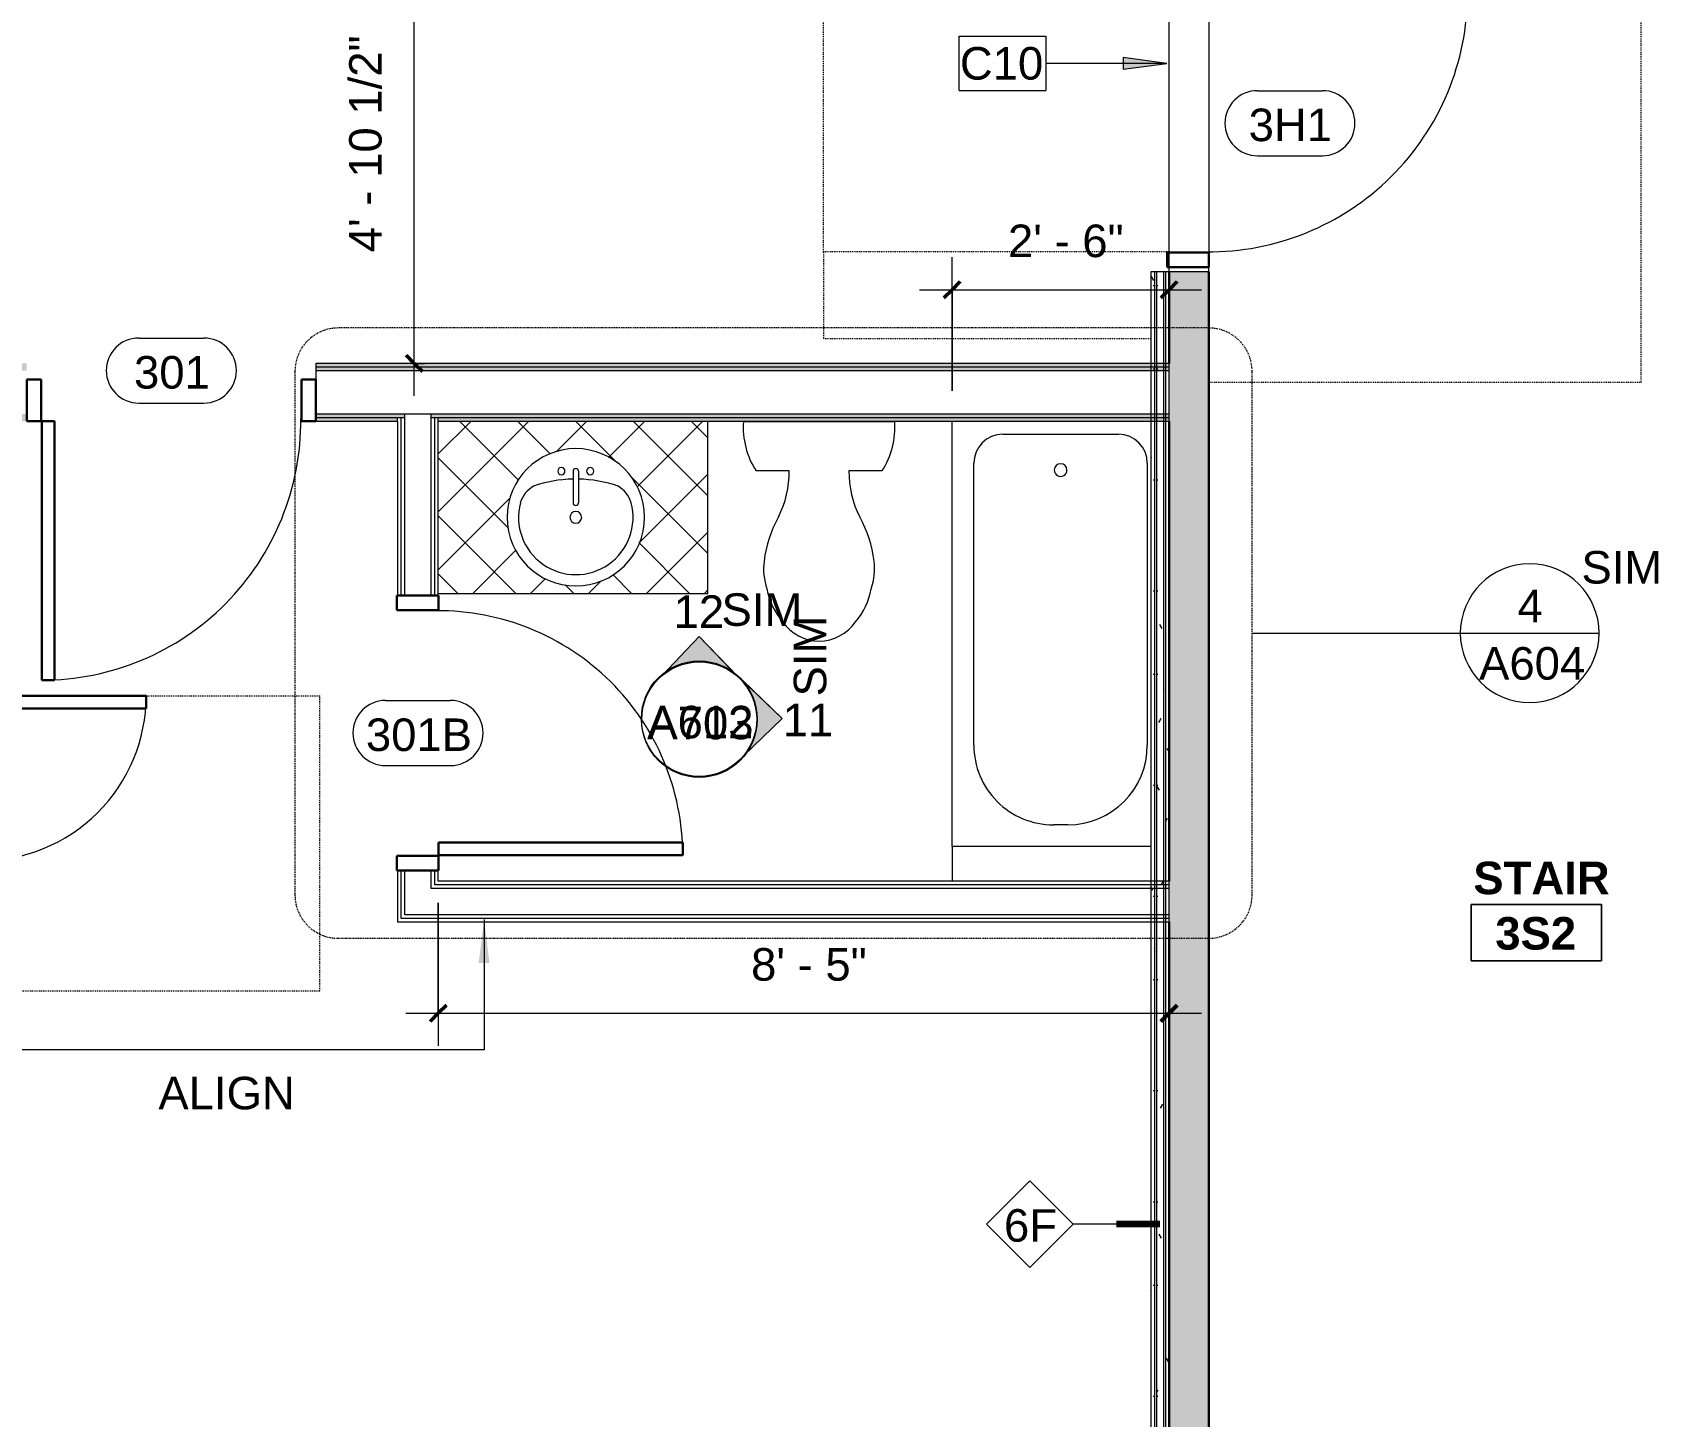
# Model space of a CAD drawing. Header units: inches. Extents: x -1176 to 1474, y -2632 to 978.
# Drawn here: x 935.5 to 1160.5, y 200.7 to 392.1 of the extents above; entities that cross this region are included whole.
import ezdxf

# ---------------------------------------------------------------- set-up
doc = ezdxf.new("R2010")
doc.units = ezdxf.units.IN
doc.header["$MEASUREMENT"] = 0
doc.linetypes.add('Dash', pattern=[0.25, 0.125, -0.125])
doc.linetypes.add('Dash Dot 3_16_', pattern=[0.3125, 0.1875, -0.0625, 0, -0.0625])
for name, color, linetype, lineweight in [('A-ANNO-DIMS', 211, 'Continuous', 9), ('A-ANNO-DIMS-48', 211, 'Continuous', 9), ('A-ANNO-KEYN', 231, 'Continuous', 9), ('A-ANNO-NOTE', 131, 'Continuous', 9), ('A-ANNO-SYMB', 150, 'Continuous', 9), ('A-AREA-IDEN', 2, 'Continuous', 9), ('A-DETL', 90, 'Continuous', 9), ('A-DOOR', 31, 'Continuous', 18), ('A-DOOR-FRAM', 31, 'Continuous', 30), ('A-DOOR-IDEN', 31, 'Continuous', 9), ('A-GENM', 13, 'Continuous', 18), ('A-WALL', 113, 'Continuous', 18), ('A-WALL-IDEN', 211, 'Continuous', 9), ('A-WALL-PATT', 111, 'Continuous', 18), ('G-ANNO-SYMB', 111, 'Continuous', 9), ('I-WALL', 2, 'Continuous', 18), ('P-SANR-FIXT', 6, 'Continuous', 9), ('Q-CASE', 31, 'Continuous', 9)]:
    doc.layers.add(name, color=color, linetype=linetype, lineweight=lineweight)
doc.styles.add('Arial', font='arial.ttf', dxfattribs={"height": 4.5})
doc.styles.add('Swis721 Lt BT', font='swissl.ttf', dxfattribs={"height": 4.5})
doc.styles.add('Swis721 Lt BT_2', font='swissl.ttf', dxfattribs={"height": 0.09375})
doc.styles.add('Swis721 Lt BT_B', font='', dxfattribs={"height": 4.5})
doc.styles.get('Swis721 Lt BT_B').set_extended_font_data('Swis721 Lt BT', bold=True)
doc.dimstyles.new('OTJ_-_3_32__Linear__1_2__Tolerance', dxfattribs={"dimscale": 12, "dimtxt": 4.748918, "dimasz": 0.1875, "dimexe": 0.375, "dimexo": 0.25, "dimgap": 0.25, "dimtad": 1, "dimdec": 1, "dimrnd": 0.5, "dimzin": 3, "dimdsep": 46, "dimlunit": 4, "dimtxsty": 'Swis721 Lt BT', "dimblk1": 'OBLIQUE', "dimblk2": 'OBLIQUE', "dimsah": 1, "dimcen": 0.09, "dimdle": 0.375, "dimazin": 0, "dimtfac": 1, "dimtdec": 4, "dimtix": 1, "dimtmove": 0, "dimatfit": 3, "dimfxl": 1, "dimtvp": 1, "dimfrac": 2, "dimtolj": 1, "dimtzin": 0, "dimarcsym": 2})
pattern_1 = [(0, (0, 0), (15.36, 3.84), [0.634, -10.886, 0.634, -10.886, -61.44]), (0, (0, 0), (15.36, 3.84), [-23.04, 0.634, -22.406, 0.634, -10.886, -26.88]), (0, (0, 0), (15.36, 3.84), [-57.6, 0.634, -7.046, 0.634, -18.566]), (120, (5.76, 1.92), (-11.005538, 11.38215), [0.634, -10.886, 0.634, -10.886, -61.44]), (120, (5.76, 1.92), (-11.005538, 11.38215), [-23.04, 0.634, -22.406, 0.634, -10.886, -26.88]), (120, (5.76, 1.92), (-11.005538, 11.38215), [-57.6, 0.634, -7.046, 0.634, -18.566]), (240, (7.68, 9.6), (-4.354462, -15.22215), [0.634, -10.886, 0.634, -10.886, -61.44]), (240, (7.68, 9.6), (-4.354462, -15.22215), [-23.04, 0.634, -22.406, 0.634, -10.886, -26.88]), (240, (7.68, 9.6), (-4.354462, -15.22215), [-57.6, 0.634, -7.046, 0.634, -18.566])]

# ---------------------------------------------------------------- blocks, each defined once
blk = doc.blocks.new('Single Flush - D1 3_ X 8_-8439543-3rd Floor Construction')
at = {"layer": 'A-DOOR', "lineweight": 30}
for p, q in [((16.15625, 39.8125), (16.15625, 4)), ((17.90625, 39.8125), (16.15625, 39.8125)), ((17.90625, 4), (17.90625, 39.8125)), ((16.15625, 4), (17.90625, 4))]:
    blk.add_line(p, q, dxfattribs=at)
at = {"layer": 'A-DOOR', "lineweight": 9}
blk.add_arc((17.90625, 4), 35.8125, 90, 180.5, dxfattribs=at)
at = {"layer": 'A-DOOR-FRAM'}
for p, q in [((-20, -1.75), (-20, 4)), ((-20, 4), (-18, 4)), ((-18, -1.75), (-18, 4)), ((18.000004, -1.75), (18.000004, 4)), ((18.000004, 4), (20.000004, 4)), ((20.000004, -1.75), (20.000004, 4)), ((-20, -1.75), (-18, -1.75)), ((18.000004, -1.75), (20.000004, -1.75))]:
    blk.add_line(p, q, dxfattribs=at)
blk = doc.blocks.new('Single Flush - D2 2_10_ X 8_-8249434-3rd Floor Construction')
at = {"layer": 'A-DOOR', "lineweight": 30}
for p, q in [((15.15625, 36.625), (15.15625, 2.8125)), ((16.90625, 36.625), (15.15625, 36.625)), ((16.90625, 2.8125), (16.90625, 36.625)), ((15.15625, 2.8125), (16.90625, 2.8125))]:
    blk.add_line(p, q, dxfattribs=at)
at = {"layer": 'A-DOOR', "lineweight": 9}
blk.add_arc((16.90625, 2.8125), 33.8125, 90, 180.5, dxfattribs=at)
at = {"layer": 'A-DOOR-FRAM'}
for p, q in [((-19, -2.9375), (-19, 2.8125)), ((-19, 2.8125), (-17, 2.8125)), ((-17, -2.9375), (-17, 2.8125)), ((17.000004, -2.9375), (17.000004, 2.8125)), ((17.000004, 2.8125), (19.000004, 2.8125)), ((19.000004, -2.9375), (19.000004, 2.8125)), ((-19, -2.9375), (-17, -2.9375)), ((17.000004, -2.9375), (19.000004, -2.9375))]:
    blk.add_line(p, q, dxfattribs=at)
blk = doc.blocks.new('Single Flush - D2 1_11_ X 8_-8525291-3rd Floor Construction')
at = {"layer": 'A-DOOR', "lineweight": 30}
for p, q in [((9.66, -2.81), (11.41, -2.81)), ((9.66, -25.62), (9.66, -2.81)), ((11.41, -2.81), (11.41, -25.62)), ((11.41, -25.62), (9.66, -25.62))]:
    blk.add_line(p, q, dxfattribs=at)
at = {"layer": 'A-DOOR', "lineweight": 9}
blk.add_arc((11.41, -2.81), 22.81, 179.5, 270, dxfattribs=at)
at = {"layer": 'A-DOOR-FRAM'}
for p, q in [((-13.5, 2.94), (-13.5, -2.81)), ((-13.5, 2.94), (-11.5, 2.94)), ((-11.5, 2.94), (-11.5, -2.81)), ((11.5, 2.94), (11.5, -2.81)), ((11.5, 2.94), (13.5, 2.94)), ((13.5, 2.94), (13.5, -2.81)), ((-13.5, -2.81), (-11.5, -2.81)), ((11.5, -2.81), (13.5, -2.81))]:
    blk.add_line(p, q, dxfattribs=at)
at = {"layer": 'A-GENM', "linetype": 'Dash', "lineweight": 9}
for p, q in [((-11.41, 37.63), (-14.24, 37.63)), ((-11.41, 37.63), (11.41, 37.63)), ((-11.41, 32.31), (-11.41, 37.63)), ((11.41, 32.31), (11.41, 37.63)), ((-23.41, 32.31), (-23.41, 32.57)), ((-23.41, 26.43), (-23.41, 26.69)), ((-11.41, 2.81), (-11.41, 26.69)), ((11.41, 2.81), (11.41, 26.69)), ((11.37, 2.81), (11.41, 2.81)), ((-29.41, -2.81), (-29.41, -49.63)), ((11.37, -2.81), (11.41, -2.81)), ((11.41, -2.81), (11.41, -49.63)), ((-29.41, -49.63), (11.41, -49.63))]:
    blk.add_line(p, q, dxfattribs=at)
blk = doc.blocks.new('Vanity Counter Top w Round Sink Hole - 24_ Depth-7683057-3rd Floor Construction')
at = {"layer": 'Q-CASE'}
h = blk.add_hatch(dxfattribs=at)
h.set_pattern_fill('FP_10', color=256, style=0, pattern_type=2)
h.set_pattern_definition([(45, (-1043.912, -339.541), (-4.006467, 4.006467), []), (135, (-1043.912, -339.541), (-4.006467, -4.006467), [])])
h.paths.add_polyline_path([(-14.98, -25), (-14.98, -1.19), (-52.26, -1.19), (-52.26, -25), (-29.13, -25)], flags=0)
h.paths.add_polyline_path([(-33.25, -23.98), (-35.36, -23.74), (-37.37, -23.04), (-39.17, -21.91), (-40.68, -20.41), (-41.81, -18.6), (-42.51, -16.6), (-42.75, -14.48), (-42.51, -12.37), (-41.81, -10.36), (-40.68, -8.56), (-39.17, -7.05), (-37.37, -5.92), (-35.36, -5.22), (-33.25, -4.98), (-31.14, -5.22), (-29.13, -5.92), (-27.33, -7.05), (-25.82, -8.56), (-24.69, -10.36), (-23.99, -12.37), (-23.75, -14.48), (-23.99, -16.6), (-24.69, -18.6), (-25.82, -20.41), (-27.33, -21.91), (-29.13, -23.04), (-31.14, -23.74)], flags=0)
for p, q in [((-14.98, -25), (-14.98, -1.19)), ((-52.26, -25), (-14.98, -25))]:
    blk.add_line(p, q, dxfattribs=at)
blk = doc.blocks.new('Sink Vanity-Round - 19_ x 19_-4918671-3rd Floor Construction')
at = {"layer": 'P-SANR-FIXT'}
for p, q in [((3.43, 9.73), (3.43, 5.36)), ((4.18, 9.73), (4.18, 5.36))]:
    blk.add_line(p, q, dxfattribs=at)
for centre, radius, start, end in [((3.81, 3.35), 9.5, 90, 270), ((3.81, 3.35), 9.5, 270, 90), ((1.81, 9.73), 0.5, 360, 180), ((1.81, 9.73), 0.5, 180, 360), ((3.81, 9.73), 0.375, 360, 180), ((5.81, 9.73), 0.5, 0, 180), ((5.81, 9.73), 0.5, 180, 360), ((0.05, 4.11), 4.12, 120.7927, 162.1904), ((3.81, -9.17), 17.81, 91.2067, 109.2086), ((3.81, -9.17), 17.81, 70.7914, 88.7933), ((7.56, 4.11), 4.12, 17.8096, 59.2073), ((3.81, 3.35), 7.93, 165.3071, 14.6929), ((3.81, 5.36), 0.375, 180, 360), ((3.81, 3.35), 0.812, 360, 180), ((3.81, 3.35), 0.813, 180, 360)]:
    blk.add_arc(centre, radius, start, end, dxfattribs=at)
blk = doc.blocks.new('P-Toilet-Floor-3D - Floor Mount-V15-3rd Floor Construction')
at = {"layer": 'P-SANR-FIXT'}
for p, q in [((-8.7, 8.31), (-4.13, 8.31)), ((4.13, 8.31), (8.7, 8.31)), ((10.46, 1.47), (-10.46, 1.47))]:
    blk.add_line(p, q, dxfattribs=at)
for centre, radius, start, end in [((0.18, 25.42), 6.45, 91.5969, 144.1622), ((-0.18, 25.42), 6.45, 35.8378, 88.4031), ((2.68, 22.72), 10.08, 140.0681, 169.0843), ((-2.68, 22.72), 10.08, 10.9157, 39.9319), ((0.88, 21.86), 8.56, 161.1064, 187.2133), ((-0.88, 21.86), 8.56, 352.7867, 18.8936), ((9.41, 22.94), 17.16, 187.2133, 208.7603), ((-9.41, 22.94), 17.16, 331.2397, 352.7867), ((-17.85, 8.46), 13.72, 359.3911, 27.0003), ((17.85, 8.46), 13.72, 152.9997, 180.6089), ((0.69, 2.25), 11.19, 147.1473, 183.9988), ((-0.69, 2.25), 11.19, 356.0012, 32.8527)]:
    blk.add_arc(centre, radius, start, end, dxfattribs=at)
blk = doc.blocks.new('Tub-Rectangular-3D - Tub-Rectangular-3D-7038406-3rd Floor Construction')
at = {"layer": 'P-SANR-FIXT'}
for p, q in [((-36.72, -5.75), (2.28, -5.75)), ((16.28, -5.25), (16.28, -32.75)), ((-40.72, -25.75), (-40.72, -9.75)), ((13.28, -16.75), (13.28, -18.75)), ((2.28, -29.75), (-36.72, -29.75)), ((16.28, -32.75), (-42.54, -32.75))]:
    blk.add_line(p, q, dxfattribs=at)
for centre, radius, start, end in [((-36.72, -9.75), 4, 90, 180), ((2.28, -16.75), 11, 360, 90), ((-35.77, -17.75), 0.875, 90, 270), ((-35.77, -17.75), 0.875, 270, 90), ((2.28, -18.75), 11, 270, 0), ((-36.72, -25.75), 4, 180, 270)]:
    blk.add_arc(centre, radius, start, end, dxfattribs=at)
blk = doc.blocks.new('Single Flush - D13 3_ X 8_-8260079-3rd Floor Construction')
at = {"layer": 'A-DOOR', "lineweight": 30}
for p, q in [((16.16, -2.75), (17.91, -2.75)), ((16.16, -38.56), (16.16, -2.75)), ((17.91, -2.75), (17.91, -38.56)), ((17.91, -38.56), (16.16, -38.56))]:
    blk.add_line(p, q, dxfattribs=at)
at = {"layer": 'A-DOOR', "lineweight": 9}
blk.add_arc((17.91, -2.75), 35.81, 179.5, 270, dxfattribs=at)
at = {"layer": 'A-DOOR-FRAM'}
for p, q in [((-20, 3), (-20, -2.75)), ((-20, 3), (-18, 3)), ((-18, 3), (-18, -2.75)), ((18, 3), (18, -2.75)), ((18, 3), (20, 3)), ((20, 3), (20, -2.75)), ((-20, -2.75), (-18, -2.75)), ((18, -2.75), (20, -2.75))]:
    blk.add_line(p, q, dxfattribs=at)
at = {"layer": 'A-GENM', "linetype": 'Dash', "lineweight": 9}
for p, q in [((-17.91, 50.56), (-29.91, 50.56)), ((-29.91, 5.25), (-29.91, 50.56)), ((-17.91, 50.56), (17.91, 50.56)), ((-17.91, 2.75), (-17.91, 50.56)), ((17.91, 2.75), (17.91, 50.56)), ((17.87, 2.75), (17.91, 2.75)), ((-35.91, -2.75), (-35.91, -62.56)), ((17.87, -2.75), (17.91, -2.75)), ((17.91, -2.75), (17.91, -62.56)), ((-35.91, -62.56), (17.91, -62.56))]:
    blk.add_line(p, q, dxfattribs=at)
blk = doc.blocks.new('Door Tag - Door Tag-41184-3rd Floor Construction')
at = {"layer": 'A-DOOR-IDEN'}
for p, q in [((-0.09375, 0.09375), (0.09375, 0.09375)), ((-0.09375, -0.09375), (0.09375, -0.09375))]:
    blk.add_line(p, q, dxfattribs=at)
for centre, start, end in [((-0.09375, 0), 90, 270), ((0.09375, 0), 270, 90)]:
    blk.add_arc(centre, 0.09375, start, end, dxfattribs=at)
blk = doc.blocks.new('Room Tag - Room Name and Number-3379422-3rd Floor Construction')
at = {"layer": 'A-AREA-IDEN'}
for p, q in [((-0.1881, -0.1636), (-0.1881, -0.0018)), ((-0.1881, -0.0018), (0.1869, -0.0018)), ((0.1869, -0.0018), (-0.1881, -0.0018)), ((-0.1881, -0.0018), (-0.1881, -0.1636)), ((0.1869, -0.0018), (0.1869, -0.1636)), ((0.1869, -0.1636), (0.1869, -0.0018)), ((0.1869, -0.1636), (-0.1881, -0.1636)), ((-0.1881, -0.1636), (0.1869, -0.1636))]:
    blk.add_line(p, q, dxfattribs=at)
blk = doc.blocks.new('DIMBLOCK1-3rd Floor Construction')
at = {"layer": 'A-ANNO-DIMS-48'}
for p, q in [((988.32, 341.85), (988.32, 409.55)), ((989.73, 405.05), (983.82, 405.05)), ((988.32, 405.05), (989.73, 405.05)), ((989.73, 346.35), (983.82, 346.35)), ((988.32, 346.35), (989.73, 346.35))]:
    blk.add_line(p, q, dxfattribs=at)
at = {"layer": 'A-ANNO-DIMS-48', "lineweight": 50}
for p, q in [((988.32, 405.05), (987.19, 406.17)), ((988.32, 405.05), (989.44, 403.92)), ((988.32, 346.35), (987.19, 347.48)), ((988.32, 346.35), (989.44, 345.23))]:
    blk.add_line(p, q, dxfattribs=at)
at = {"layer": 'A-ANNO-DIMS-48', "color": 0, "insert": (979.31, 361.72), "char_height": 4.5, "width": 33.559, "attachment_point": 1, "rotation": 90, "line_spacing_factor": 1.005062, "style": 'Swis721 Lt BT'}
blk.add_mtext('4\' - 10 1/2"', dxfattribs=at)
blk = doc.blocks.new('_Oblique')
at = {"color": 0, "linetype": 'ByBlock', "lineweight": -2}
blk.add_line((-0.5, -0.5), (0.5, 0.5), dxfattribs=at)
blk = doc.blocks.new('DIMBLOCK11-3rd Floor Construction')
at = {"layer": 'A-ANNO-DIMS-48'}
for p, q in [((1062.74, 342.54), (1062.74, 361.03)), ((1092.74, 355.12), (1092.74, 361.03)), ((1058.24, 356.53), (1097.24, 356.53)), ((1062.74, 356.53), (1062.74, 342.54)), ((1092.74, 356.53), (1092.74, 355.12))]:
    blk.add_line(p, q, dxfattribs=at)
at = {"layer": 'A-ANNO-DIMS-48', "lineweight": 50}
for p, q in [((1062.74, 356.53), (1061.61, 355.41)), ((1062.74, 356.53), (1063.86, 357.66)), ((1092.74, 356.53), (1091.61, 355.41)), ((1092.74, 356.53), (1093.86, 357.66))]:
    blk.add_line(p, q, dxfattribs=at)
at = {"layer": 'A-ANNO-DIMS-48', "color": 0, "insert": (1070.46, 365.54), "char_height": 4.5, "width": 17.4579, "attachment_point": 1, "line_spacing_factor": 1.005062, "style": 'Swis721 Lt BT'}
blk.add_mtext('2\' - 6"', dxfattribs=at)
blk = doc.blocks.new('Align symbol - U shaped 2016 - symbol_align 01-8068374-3rd Floor Construction')
at = {"layer": 'A-ANNO-NOTE'}
for points in [[(-0.0156, 0.125), (0.0156, 0.125), (0, 0)], [(1.4844, 0.125), (1.5156, 0.125), (1.5, 0)]]:
    blk.add_hatch(color=256, dxfattribs=at).paths.add_polyline_path(points, flags=0)
for p, q in [((0, 0.375), (1.5, 0.375)), ((0, 0), (0, 0.375)), ((1.5, 0.375), (1.5, 0))]:
    blk.add_line(p, q, dxfattribs=at)
at = {"layer": 'A-ANNO-NOTE', "insert": (0.9387, 0.4528), "char_height": 0.09375, "width": 0.4545, "attachment_point": 1, "rotation": 180, "style": 'Swis721 Lt BT_2'}
blk.add_mtext('ALIGN', dxfattribs=at)
blk = doc.blocks.new('Elevation - Filled Arrow 2-347888-3rd Floor Construction')
at = {"layer": 'G-ANNO-SYMB'}
blk.add_circle((0, 0), 0.1664, dxfattribs=at)
blk = doc.blocks.new('Elevation - Filled Arrow-151867-3rd Floor Construction')
at = {"layer": 'G-ANNO-SYMB'}
h = blk.add_hatch(color=256, dxfattribs=at)
edge = h.paths.add_edge_path(flags=0)
edge.add_line((0, 0.2393), (0.1103, 0.1247))
edge.add_arc((-0.0002, -0.0002), 0.1667, 48.498, 130.5571)
edge.add_line((-0.1085, 0.1265), (0, 0.2393))
for p, q in [((0, 0.2393), (-0.1085, 0.1265)), ((-0.1084, 0.1266), (0, 0.2393)), ((0, 0.2393), (-0.1084, 0.1266)), ((0, 0.2393), (0.11, 0.1249)), ((0.1103, 0.1247), (0, 0.2393))]:
    blk.add_line(p, q, dxfattribs=at)
blk.add_arc((-0.0002, -0.0002), 0.1667, 48.498, 130.5571, dxfattribs=at)
blk.add_ellipse((-0.0002, -0.0001), major_axis=(-0.1667, 0), ratio=0.999376, start_param=3.141593, end_param=6.283185, dxfattribs=at)
blk = doc.blocks.new('Floor Plan - Callout Head-3511279-3rd Floor Construction')
at = {"layer": 'A-ANNO-SYMB'}
blk.add_line((-0.2, 0), (0.2, 0), dxfattribs=at)
for start, end in [(360, 180), (180, 360)]:
    blk.add_arc((0, 0), 0.2, start, end, dxfattribs=at)
blk = doc.blocks.new('DIMBLOCK55-3rd Floor Construction')
at = {"layer": 'A-ANNO-DIMS-48'}
for p, q in [((991.65, 271.73), (991.65, 251.97)), ((991.65, 256.47), (991.65, 271.73)), ((1092.74, 255.07), (1092.74, 260.97)), ((987.15, 256.47), (1097.24, 256.47)), ((1092.74, 256.47), (1092.74, 255.07))]:
    blk.add_line(p, q, dxfattribs=at)
at = {"layer": 'A-ANNO-DIMS-48', "lineweight": 50}
for p, q in [((991.65, 256.47), (990.52, 255.35)), ((991.65, 256.47), (992.77, 257.6)), ((1092.74, 256.47), (1091.61, 255.35)), ((1092.74, 256.47), (1093.86, 257.6))]:
    blk.add_line(p, q, dxfattribs=at)
at = {"layer": 'A-ANNO-DIMS-48', "color": 0, "insert": (1034.92, 265.48), "char_height": 4.5, "width": 17.4579, "attachment_point": 1, "line_spacing_factor": 1.005062, "style": 'Swis721 Lt BT'}
blk.add_mtext('8\' - 5"', dxfattribs=at)
blk = doc.blocks.new('Keynote Tag - Keynote Number - Boxed-135510-3rd Floor Construction')
at = {"layer": 'A-ANNO-KEYN'}
for p, q in [((-0.125, -0.0792), (-0.125, 0.0781)), ((-0.125, 0.0781), (0.125, 0.0781)), ((0.125, 0.0781), (0.125, -0.0792)), ((-0.125, -0.0792), (0.125, -0.0792))]:
    blk.add_line(p, q, dxfattribs=at)
blk = doc.blocks.new('Wall Tag - 1_4_-62626-3rd Floor Construction')
at = {"layer": 'A-WALL-IDEN'}
for p, q in [((-0.125, 0), (0, 0.125)), ((0, 0.125), (0.125, 0)), ((-0.125, 0), (0, -0.125)), ((0, -0.125), (0.125, 0))]:
    blk.add_line(p, q, dxfattribs=at)

msp = doc.modelspace()

# ---------------------------------------------------------------- hatches: boundary and pattern name
at = {"layer": 'A-ANNO-KEYN'}
msp.add_hatch(color=256, dxfattribs=at).paths.add_polyline_path([(1092.42, 387.84), (1086.42, 388.63), (1086.42, 387.05)], flags=0)
at = {"layer": 'A-WALL-PATT', "lineweight": 9}
h = msp.add_hatch(color=7, dxfattribs=at)
h.paths.add_polyline_path([(1092.74, 113.89), (1098.24, 113.89), (1098.24, 359.01), (1092.74, 359.01), (1092.74, 141.82)], flags=0)
h.paths.add_polyline_path([(1098.24, 400.01), (1098.24, 566.64), (1092.74, 566.64), (1092.74, 400.01)], flags=0)
h = msp.add_hatch(dxfattribs=at)
h.set_pattern_fill('FP_1', color=256, style=0, pattern_type=2)
h.set_pattern_definition(pattern_1)
h.paths.add_polyline_path([(1090.74, 113.89), (1090.74, 359.01), (1090.24, 359.01), (1090.24, 113.89)], flags=0)
h = msp.add_hatch(dxfattribs=at)
h.set_pattern_fill('FP_1', color=256, style=0, pattern_type=2)
h.set_pattern_definition(pattern_1)
h.paths.add_polyline_path([(1090.99, 113.89), (1091.99, 113.89), (1091.99, 359.01), (1090.99, 359.01), (1090.99, 141.82)], flags=0)
h = msp.add_hatch(dxfattribs=at)
h.set_pattern_fill('FP_1', color=256, style=0, pattern_type=2)
h.set_pattern_definition(pattern_1)
h.paths.add_polyline_path([(1092.74, 113.89), (1092.74, 359.01), (1092.24, 359.01), (1092.24, 113.89)], flags=0)
h = msp.add_hatch(dxfattribs=at)
h.set_pattern_fill('FP_1', color=256, style=0, pattern_type=2)
h.set_pattern_definition(pattern_1)
h.paths.add_polyline_path([(1092.74, 345.85), (1092.74, 346.35), (974.71, 346.35), (974.71, 345.85), (1032.99, 345.85)], flags=0)
h.paths.add_polyline_path([(646.34, 345.85), (820.71, 345.85), (820.71, 346.35), (646.34, 346.35)], flags=0)
h.paths.add_polyline_path([(876.12, 345.85), (876.12, 346.35), (860.71, 346.35), (860.71, 345.85)], flags=0)
h.paths.add_polyline_path([(606.34, 345.85), (606.34, 346.35), (603.56, 346.35), (603.56, 345.85)], flags=0)
h.paths.add_polyline_path([(934.71, 345.85), (934.71, 346.35), (916.12, 346.35), (916.12, 345.85)], flags=0)
h = msp.add_hatch(dxfattribs=at)
h.set_pattern_fill('FP_1', color=256, style=0, pattern_type=2)
h.set_pattern_definition(pattern_1)
h.paths.add_polyline_path([(1032.99, 345.35), (1092.74, 345.35), (1092.74, 345.85), (974.71, 345.85), (974.71, 345.35), (995.61, 345.35)], flags=0)
h.paths.add_polyline_path([(646.34, 345.35), (820.71, 345.35), (820.71, 345.85), (646.34, 345.85)], flags=0)
h.paths.add_polyline_path([(934.71, 345.35), (934.71, 345.85), (916.12, 345.85), (916.12, 345.35)], flags=0)
h.paths.add_polyline_path([(860.71, 345.35), (876.12, 345.35), (876.12, 345.85), (860.71, 345.85)], flags=0)
h.paths.add_polyline_path([(603.56, 345.35), (606.34, 345.35), (606.34, 345.85), (603.56, 345.85)], flags=0)
h = msp.add_hatch(dxfattribs=at)
h.set_pattern_fill('FP_1', color=256, style=0, pattern_type=2)
h.set_pattern_definition(pattern_1)
h.paths.add_polyline_path([(1092.74, 338.85), (1092.74, 339.35), (990.65, 339.35), (990.65, 338.85), (1032.99, 338.85)], flags=0)
h.paths.add_polyline_path([(788.82, 338.85), (820.71, 338.85), (820.71, 339.35), (788.32, 339.35), (788.32, 338.85)], flags=0)
h.paths.add_polyline_path([(876.12, 338.85), (876.12, 339.35), (868.43, 339.35), (868.43, 338.85), (869.43, 338.85)], flags=0)
h.paths.add_polyline_path([(860.71, 338.85), (864.8, 338.85), (864.8, 339.35), (860.71, 339.35)], flags=0)
h.paths.add_polyline_path([(986.52, 338.85), (987.02, 338.85), (987.02, 339.35), (974.71, 339.35), (974.71, 338.85), (986.02, 338.85)], flags=0)
h.paths.add_polyline_path([(927.93, 338.85), (934.71, 338.85), (934.71, 339.35), (927.43, 339.35), (927.43, 338.85)], flags=0)
h.paths.add_polyline_path([(923.3, 338.85), (923.8, 338.85), (923.8, 339.35), (916.12, 339.35), (916.12, 338.85), (922.8, 338.85)], flags=0)
h.paths.add_polyline_path([(784.2, 338.85), (784.7, 338.85), (784.7, 339.35), (686.56, 339.35), (686.56, 338.85), (783.7, 338.85)], flags=0)
h.paths.add_polyline_path([(657.56, 338.85), (682.93, 338.85), (682.93, 339.35), (657.06, 339.35), (657.06, 338.85)], flags=0)
h.paths.add_polyline_path([(652.93, 338.85), (653.43, 338.85), (653.43, 339.35), (646.34, 339.35), (646.34, 338.85), (652.43, 338.85)], flags=0)
h.paths.add_polyline_path([(603.56, 338.85), (606.34, 338.85), (606.34, 339.35), (603.56, 339.35)], flags=0)
h = msp.add_hatch(dxfattribs=at)
h.set_pattern_fill('FP_1', color=256, style=0, pattern_type=2)
h.set_pattern_definition(pattern_1)
h.paths.add_polyline_path([(1092.74, 338.35), (1092.74, 338.85), (991.65, 338.85), (991.65, 338.35), (1032.99, 338.35)], flags=0)
h.paths.add_polyline_path([(658.06, 338.35), (681.93, 338.35), (681.93, 338.85), (658.06, 338.85)], flags=0)
h.paths.add_polyline_path([(603.56, 338.35), (606.34, 338.35), (606.34, 338.85), (603.56, 338.85)], flags=0)
h.paths.add_polyline_path([(820.71, 338.35), (820.71, 338.85), (789.32, 338.85), (789.32, 338.35), (808.71, 338.35)], flags=0)
h.paths.add_polyline_path([(974.71, 338.35), (986.02, 338.35), (986.02, 338.85), (974.71, 338.85)], flags=0)
h.paths.add_polyline_path([(652.43, 338.35), (652.43, 338.85), (646.34, 338.85), (646.34, 338.35)], flags=0)
h.paths.add_polyline_path([(687.56, 338.35), (783.7, 338.35), (783.7, 338.85), (687.56, 338.85)], flags=0)
h.paths.add_polyline_path([(928.43, 338.35), (934.71, 338.35), (934.71, 338.85), (928.43, 338.85)], flags=0)
h.paths.add_polyline_path([(922.8, 338.35), (922.8, 338.85), (916.12, 338.85), (916.12, 338.35)], flags=0)
h.paths.add_polyline_path([(860.71, 338.35), (863.8, 338.35), (863.8, 338.85), (860.71, 338.85)], flags=0)
h.paths.add_polyline_path([(869.43, 338.35), (876.12, 338.35), (876.12, 338.85), (869.43, 338.85)], flags=0)

# ---------------------------------------------------------------- linework, layer by layer
at = {"layer": 'A-ANNO-KEYN'}
for p, q in [((1092.42, 387.84), (1075.7, 387.84)), ((1092.42, 387.84), (1086.42, 388.63)), ((1086.42, 388.63), (1086.42, 387.05)), ((1086.42, 387.05), (1092.42, 387.84))]:
    msp.add_line(p, q, dxfattribs=at)
at = {"layer": 'A-ANNO-SYMB', "linetype": 'Dash Dot 3_16_'}
for p, q in [((1098.24, 351.24), (977.81, 351.24)), ((971.81, 345.24), (971.81, 272.84)), ((1104.24, 272.84), (1104.24, 345.24)), ((977.81, 266.84), (1098.24, 266.84))]:
    msp.add_line(p, q, dxfattribs=at)
at = {"layer": 'A-ANNO-SYMB'}
msp.add_line((1104.24, 309.04), (1133.04, 309.04), dxfattribs=at)
at = {"layer": 'A-ANNO-SYMB', "linetype": 'Dash Dot 3_16_'}
for centre, start, end in [((977.81, 345.24), 90, 180), ((1098.24, 345.24), 0, 90), ((977.81, 272.84), 180, 270), ((1098.24, 272.84), 270, 0)]:
    msp.add_arc(centre, 6, start, end, dxfattribs=at)
at = {"layer": 'A-DETL'}
msp.add_line((1062.74, 279.54), (1062.74, 274.73), dxfattribs=at)
at = {"layer": 'A-WALL'}
for p, q in [((1090.74, 359.01), (1090.74, 113.89)), ((1090.99, 359.01), (1090.99, 113.89)), ((1091.99, 359.01), (1091.99, 113.89)), ((1092.24, 359.01), (1092.24, 113.89)), ((974.71, 345.85), (1092.74, 345.85)), ((974.71, 345.35), (1092.74, 345.35)), ((974.71, 339.35), (1092.74, 339.35)), ((974.71, 338.85), (987.02, 338.85)), ((986.02, 338.35), (986.02, 338.85)), ((986.52, 314.23), (986.52, 338.85)), ((987.02, 314.23), (987.02, 339.35)), ((990.65, 314.23), (990.65, 339.35)), ((990.65, 338.85), (1092.74, 338.85)), ((991.15, 314.23), (991.15, 338.85)), ((991.65, 338.35), (991.65, 338.85)), ((986.52, 269.6), (986.52, 276.23)), ((987.02, 270.1), (987.02, 276.23)), ((990.65, 273.73), (990.65, 276.23)), ((991.15, 274.23), (991.15, 276.23)), ((1092.74, 273.73), (990.65, 273.73)), ((1092.74, 274.23), (991.15, 274.23)), ((1092.74, 270.1), (987.02, 270.1)), ((1092.74, 269.6), (986.52, 269.6))]:
    msp.add_line(p, q, dxfattribs=at)
at = {"layer": 'A-WALL-IDEN'}
msp.add_line((1091.49, 227.32), (1079.49, 227.32), dxfattribs=at)
at = {"layer": 'A-WALL-IDEN', "lineweight": 90}
msp.add_line((1091.49, 227.32), (1085.49, 227.32), dxfattribs=at)
at = {"layer": 'I-WALL', "lineweight": 9}
for p, q in [((1092.74, 359.67), (1092.74, 399.67)), ((1098.24, 399.67), (1098.24, 359.67)), ((1098.24, 359.01), (1092.74, 359.01))]:
    msp.add_line(p, q, dxfattribs=at)
at = {"layer": 'I-WALL'}
for p, q in [((1092.74, 359.01), (1090.24, 359.01)), ((1090.24, 359.01), (1090.24, 113.89)), ((1098.24, 359.67), (1092.74, 359.67)), ((1092.74, 269.1), (1092.74, 359.67)), ((1098.24, 359.01), (1098.24, 359.67)), ((1092.74, 346.35), (974.71, 346.35)), ((974.71, 346.35), (974.71, 338.35)), ((974.71, 338.35), (986.02, 338.35)), ((986.02, 338.35), (986.02, 314.23)), ((991.65, 314.23), (991.65, 338.35)), ((991.65, 338.35), (1092.74, 338.35)), ((986.02, 314.23), (991.65, 314.23)), ((986.02, 276.23), (986.02, 269.1)), ((991.65, 276.23), (986.02, 276.23)), ((991.65, 274.73), (991.65, 276.23)), ((1092.74, 274.73), (991.65, 274.73)), ((986.02, 269.1), (1092.74, 269.1))]:
    msp.add_line(p, q, dxfattribs=at)
at = {"layer": 'I-WALL', "color": 8, "lineweight": 30}
for p, q in [((1092.74, 359.01), (1092.74, 346.35)), ((1098.24, 113.89), (1098.24, 359.01)), ((1092.74, 338.35), (1092.74, 274.73)), ((1092.74, 269.1), (1092.74, 113.89))]:
    msp.add_line(p, q, dxfattribs=at)

# ---------------------------------------------------------------- block references
at = {"layer": 'A-ANNO-KEYN', "xscale": 47.99999999999997, "yscale": 47.99999999999997, "zscale": 47.99999999999997}
msp.add_blockref('Keynote Tag - Keynote Number - Boxed-135510-3rd Floor Construction', (1069.7, 387.87), dxfattribs=at)
at = {"layer": 'A-ANNO-NOTE', "xscale": 48, "yscale": 48, "zscale": 48, "rotation": 180}
msp.add_blockref('Align symbol - U shaped 2016 - symbol_align 01-8068374-3rd Floor Construction', (997.98, 269.42), dxfattribs=at)
at = {"layer": 'A-ANNO-SYMB', "xscale": 47.99999999999997, "yscale": 47.99999999999997, "zscale": 47.99999999999997}
msp.add_blockref('Floor Plan - Callout Head-3511279-3rd Floor Construction', (1142.64, 309.04), dxfattribs=at)
at = {"layer": 'A-AREA-IDEN', "xscale": 47.99999999999997, "yscale": 47.99999999999997, "zscale": 47.99999999999997}
msp.add_blockref('Room Tag - Room Name and Number-3379422-3rd Floor Construction', (1143.59, 271.58), dxfattribs=at)
at = {"layer": 'A-DOOR'}
for name, p, rotation in [('Single Flush - D13 3_ X 8_-8260079-3rd Floor Construction', (1095.49, 379.67), 89.99999999999991), ('Single Flush - D1 3_ X 8_-8439543-3rd Floor Construction', (954.71, 342.35), 180), ('Single Flush - D2 2_10_ X 8_-8249434-3rd Floor Construction', (988.84, 295.23), 269.9999999999998), ('Single Flush - D2 1_11_ X 8_-8525291-3rd Floor Construction', (925.62, 288.97), 90)]:
    msp.add_blockref(name, p, dxfattribs=dict(at, rotation=rotation))
at = {"layer": 'A-DOOR-IDEN', "xscale": 47.99999999999997, "yscale": 47.99999999999997, "zscale": 47.99999999999997}
for p in [(1109.47, 379.56), (954.71, 345.35), (988.84, 295.23)]:
    msp.add_blockref('Door Tag - Door Tag-41184-3rd Floor Construction', p, dxfattribs=at)
at = {"layer": 'A-WALL-IDEN', "xscale": 47.99999999999997, "yscale": 47.99999999999997, "zscale": 47.99999999999997}
msp.add_blockref('Wall Tag - 1_4_-62626-3rd Floor Construction', (1073.49, 227.32), dxfattribs=at)
at = {"layer": 'G-ANNO-SYMB', "xscale": 47.99999999999997, "yscale": 47.99999999999997, "zscale": 47.99999999999997}
for name, p in [('Elevation - Filled Arrow-151867-3rd Floor Construction', (1027.76, 297.08)), ('Elevation - Filled Arrow 2-347888-3rd Floor Construction', (1027.74, 297.22)), ('Elevation - Filled Arrow 2-347888-3rd Floor Construction', (1027.76, 297.08))]:
    msp.add_blockref(name, p, dxfattribs=at)
at = {"layer": 'G-ANNO-SYMB', "extrusion": (0, 0, -1), "xscale": 47.99999999999997, "yscale": 47.99999999999997, "zscale": 47.99999999999997, "rotation": 90.00000000000038}
msp.add_blockref('Elevation - Filled Arrow-151867-3rd Floor Construction', (-1027.74, 297.22), dxfattribs=at)
at = {"layer": 'P-SANR-FIXT'}
for name, p, rotation in [('P-Toilet-Floor-3D - Floor Mount-V15-3rd Floor Construction', (1044.33, 339.79), 180), ('Tub-Rectangular-3D - Tub-Rectangular-3D-7038406-3rd Floor Construction', (1095.49, 295.82), 269.9999999999999)]:
    msp.add_blockref(name, p, dxfattribs=dict(at, rotation=rotation))
msp.add_blockref('Sink Vanity-Round - 19_ x 19_-4918671-3rd Floor Construction', (1006.86, 321.71), dxfattribs=at)
at = {"layer": 'Q-CASE'}
msp.add_blockref('Vanity Counter Top w Round Sink Hole - 24_ Depth-7683057-3rd Floor Construction', (1043.91, 339.54), dxfattribs=at)

# ---------------------------------------------------------------- texts
at = {"layer": 'A-ANNO-KEYN', "insert": (1063.81, 390.09), "char_height": 4.5, "width": 14.0895, "attachment_point": 1, "style": 'Arial'}
msp.add_mtext('C10', dxfattribs=at)
at = {"layer": 'A-ANNO-SYMB', "char_height": 4.5, "attachment_point": 1, "style": 'Swis721 Lt BT'}
for s, insert, width in [('SIM', (1149.8, 320.4), 12.8775), ('4', (1140.96, 315.05), 4.0905), ('A604', (1135.64, 307.11), 16.968)]:
    msp.add_mtext(s, dxfattribs=dict(at, insert=insert, width=width))
at = {"layer": 'A-AREA-IDEN', "char_height": 4.5, "attachment_point": 1, "style": 'Swis721 Lt BT_B'}
for s, insert, width in [('STAIR', (1134.84, 277.44), 21.0585), ('3S2', (1137.88, 269.78), 13.332)]:
    msp.add_mtext(s, dxfattribs=dict(at, insert=insert, width=width))
at = {"layer": 'A-DOOR-IDEN', "char_height": 4.5, "attachment_point": 1, "style": 'Swis721 Lt BT'}
for s, insert, width in [('3H1', (1103.76, 381.58), 13.635), ('301', (949.55, 347.36), 12.2715), ('301B', (981.63, 297.24), 17.271)]:
    msp.add_mtext(s, dxfattribs=dict(at, insert=insert, width=width))
at = {"layer": 'A-WALL-IDEN', "insert": (1069.91, 229.38), "char_height": 4.5, "width": 8.484, "attachment_point": 1, "style": 'Swis721 Lt BT'}
msp.add_mtext('6F', dxfattribs=at)
at = {"layer": 'G-ANNO-SYMB', "char_height": 4.5, "attachment_point": 1}
for s, insert, width, style in [('12', (1024.2, 314.27), 8.181, 'Swis721 Lt BT'), ('SIM', (1030.83, 314.55), 12.8775, 'Swis721 Lt BT'), ('11', (1039.3, 299.29), 8.181, 'Swis721 Lt BT'), ('A612', (1020.56, 298.99), 17.877, 'Arial'), ('A703', (1020.58, 298.86), 17.877, 'Arial')]:
    msp.add_mtext(s, dxfattribs=dict(at, insert=insert, width=width, style=style))
at = {"layer": 'G-ANNO-SYMB', "insert": (1040.83, 300.28), "char_height": 4.5, "width": 12.8775, "attachment_point": 1, "rotation": 90, "style": 'Swis721 Lt BT'}
msp.add_mtext('SIM', dxfattribs=at)

# ---------------------------------------------------------------- dimensions: what is measured, and where the dimension line sits
at = {"layer": 'A-ANNO-DIMS'}
dim = msp.add_linear_dim(base=(988.32, 405.05), p1=(986.73, 346.35), p2=(986.73, 405.05), angle=90, dimstyle='OTJ_-_3_32__Linear__1_2__Tolerance', override={"dimpost": '<>', "dimfxl": 58.695296}, dxfattribs=at)
dim.commit()
dim.dimension.update_dxf_attribs({"geometry": 'DIMBLOCK1-3rd Floor Construction', "text_midpoint": (982.75, 375.7)})
for base, p1, p2, override, picture, middle in [((1092.74, 356.53), (1062.74, 339.54), (1092.74, 358.12), {"dimpost": '<>', "dimfxl": 35.28882}, 'DIMBLOCK11-3rd Floor Construction', (1077.74, 361.85)), ((1092.74, 256.47), (991.65, 274.73), (1092.74, 258.07), {"dimpost": '<>', "dimfxl": 102.451448}, 'DIMBLOCK55-3rd Floor Construction', (1042.19, 261.79))]:
    dim = msp.add_linear_dim(base=base, p1=p1, p2=p2, dimstyle='OTJ_-_3_32__Linear__1_2__Tolerance', override=override, dxfattribs=at)
    dim.commit()
    dim.dimension.update_dxf_attribs({"geometry": picture, "text_midpoint": middle})

doc.saveas('drawing.dxf')
